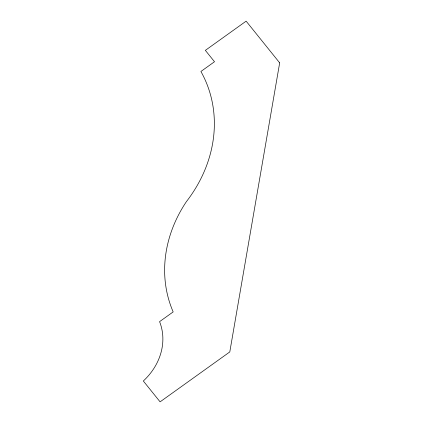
<?xml version="1.0" encoding="UTF-8"?>
<svg xmlns="http://www.w3.org/2000/svg" width="423" height="423" viewBox="0 0 423 423"><rect width="100%" height="100%" fill="white"/><g stroke="black" fill="none" stroke-linecap="round" stroke-linejoin="round"><path stroke-width="0.63" d="M279.672 62.853L229.795 351.92L160.095 401.85L143.328 381.001A60.785 52.478 -26 0 0 159.577 321.649L173.171 311.91A136.661 117.991 -26 0 1 186.374 201.665A139.638 120.56 -26 0 0 200.909 71.476L214.503 61.737L205.356 50.363L246.138 21.15L279.672 62.853"/></g></svg>
